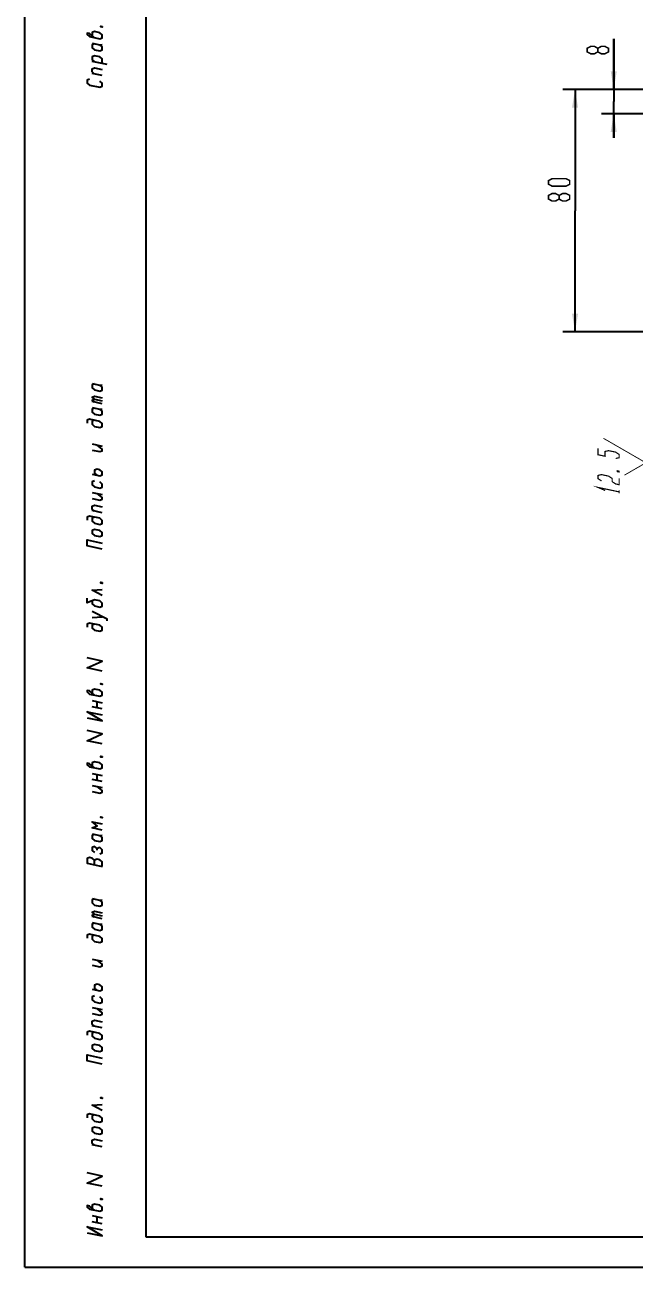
# Model space of a CAD drawing. Header units: millimetres. Extents: x 0 to 297, y 0 to 420.
# Drawn here: x 0 to 100.8, y 0 to 205 of the extents above; entities that cross this region are included whole.
import ezdxf

# ---------------------------------------------------------------- set-up
doc = ezdxf.new("R2010")
doc.units = ezdxf.units.MM
doc.header["$LTSCALE"] = 27.377778
doc.layers.get('0').update_dxf_attribs({"linetype": 'CONTINUOUS'})
doc.layers.add('ALL_DIMENSIONS', color=7, linetype='CONTINUOUS')
doc.layers.add('ALL_SURF_FIN', color=7, linetype='CONTINUOUS')
doc.styles.get("Standard").update_dxf_attribs({"font": 'txt', "width": 0.7})
doc.dimstyles.new('DIMSTYLE_4', dxfattribs={"dimtxt": 3.5, "dimasz": 3, "dimexe": 0.18, "dimexo": 0.0625, "dimgap": 0.09, "dimtad": 1, "dimdec": 5, "dimlfac": 2, "dimdsep": 46, "dimtxsty": 'STANDARD', "dimblk": '_FILLED', "dimblk1": '_FILLED', "dimblk2": '_FILLED', "dimcen": 0.09, "dimadec": 0, "dimazin": 0, "dimtp": 0.2, "dimtm": 0.2, "dimtfac": 1, "dimtdec": 5, "dimtofl": 0, "dimtmove": 0, "dimatfit": 3, "dimldrblk": '_FILLED', "dimfxl": 1, "dimtolj": 1, "dimarcsym": 0})
doc.dimstyles.new('DIMSTYLE_7', dxfattribs={"dimtxt": 3.5, "dimasz": 3, "dimexe": 0.18, "dimexo": 0.0625, "dimgap": 0.09, "dimtad": 1, "dimlfac": 2, "dimdsep": 46, "dimtxsty": 'STANDARD', "dimblk": '_FILLED', "dimblk1": '_FILLED', "dimblk2": '_FILLED', "dimcen": 0.09, "dimadec": 0, "dimazin": 0, "dimtp": 0.3, "dimtm": 0.3, "dimtfac": 1, "dimtofl": 0, "dimtmove": 0, "dimatfit": 3, "dimldrblk": '_FILLED', "dimfxl": 1, "dimtolj": 1, "dimarcsym": 0})

# ---------------------------------------------------------------- blocks, each defined once
blk = doc.blocks.new('SF1_BL2', base_point=(98.59, 132.24))
at = {"layer": 'ALL_SURF_FIN', "color": 2, "linetype": 'CONTINUOUS'}
for points, const_width in [([(102.54, 132.75), (95.53, 136.8)], 0.146), ([(97.55, 133.46), (98.13, 133.59), (98.13, 134.12), (97.55, 134.51), (96.38, 134.75), (95.8, 134.62), (95.8, 133.83), (94.63, 134.08), (94.63, 135.13)], 0.194), ([(98.13, 131.36), (98.13, 131.23), (97.84, 131.29), (97.84, 131.43), (98.13, 131.36)], 0.194), ([(102.54, 132.75), (99.01, 130.71)], 0.146), ([(95.22, 129.75), (94.63, 130.14), (94.63, 130.66), (95.22, 130.8), (96.38, 130.55), (96.97, 130.17), (96.97, 129.64), (97.55, 129.26), (98.13, 129.13), (98.13, 130.18)], 0.194), ([(95.8, 128.18), (94.63, 128.69), (98.13, 127.95)], 0.194), ([(98.13, 127.69), (98.13, 128.21)], 0.194)]:
    blk.add_lwpolyline(points, dxfattribs=dict(at, const_width=const_width))
blk = doc.blocks.new('_FILLED')
at = {"color": 0, "linetype": 'BYBLOCK'}
blk.add_solid([(0, 0), (-1, 0.167), (-1, -0.167)], dxfattribs=at)
blk = doc.blocks.new('*D11')
at = {"layer": 'ALL_DIMENSIONS', "color": 2, "linetype": 'CONTINUOUS'}
for p, q in [((97.23, 194.36), (97.23, 202.7)), ((97.23, 202.7), (97.23, 192.36)), ((102.13, 194.36), (95.23, 194.36)), ((97.23, 186.36), (97.23, 192.36)), ((123.54, 190.36), (95.23, 190.36)), ((97.23, 190.36), (97.23, 186.36))]:
    blk.add_line(p, q, dxfattribs=at)
at = {"layer": 'ALL_DIMENSIONS', "color": 2, "linetype": 'CONTINUOUS', "xscale": 3, "yscale": 3, "zscale": 3}
for p, rotation in [((97.23, 194.36), 270), ((97.23, 190.36), 90)]:
    blk.add_blockref('_FILLED', p, dxfattribs=dict(at, rotation=rotation))
blk = doc.blocks.new('*D13')
at = {"layer": 'ALL_DIMENSIONS', "color": 2, "linetype": 'CONTINUOUS'}
for p, q in [((102.54, 194.36), (88.84, 194.36)), ((90.84, 194.36), (90.84, 174.36)), ((90.84, 154.36), (90.84, 174.36)), ((102.54, 154.36), (88.84, 154.36))]:
    blk.add_line(p, q, dxfattribs=at)
at = {"layer": 'ALL_DIMENSIONS', "color": 2, "linetype": 'CONTINUOUS', "xscale": 3, "yscale": 3, "zscale": 3}
for p, rotation in [((90.84, 194.36), 90), ((90.84, 154.36), 270)]:
    blk.add_blockref('_FILLED', p, dxfattribs=dict(at, rotation=rotation))

msp = doc.modelspace()

# ---------------------------------------------------------------- linework, layer by layer
at = {"color": 7, "linetype": 'CONTINUOUS'}
for p, q in [((0, 0), (0, 420)), ((20, 415), (20, 5)), ((20, 5), (292, 5)), ((0, 0), (297, 0))]:
    msp.add_line(p, q, dxfattribs=at)
at = {"color": 2, "linetype": 'CONTINUOUS'}
for p, q in [((13.6112609, 198.4687001), (11.1112598, 199.0000955)), ((12.7779221, 196.645829), (11.1112598, 197.0000977)), ((12.7779221, 142.4999935), (11.1112598, 142.8542622)), ((11.1112598, 135.8542622), (12.7779221, 135.4999935)), ((11.1112598, 127.8542556), (12.7779221, 127.5000022)), ((12.7779221, 124.4999978), (11.1112598, 124.8542589)), ((11.1112598, 107.2084256), (12.7779221, 107.3541678)), ((11.1112598, 93.5000922), (12.7779221, 93.1458312)), ((12.7779221, 92.1458322), (11.1112598, 92.5000933)), ((11.9445909, 92.3229666), (11.9445909, 93.3229655)), ((11.1112598, 81.5000977), (12.7779221, 81.1458366)), ((12.7779221, 80.1458301), (11.1112598, 80.5000911)), ((11.9445909, 80.3229644), (11.9445909, 81.3229633)), ((11.1112598, 79.5000922), (12.7779221, 79.1458312)), ((11.9445909, 68.8229655), (11.9445909, 69.0729633)), ((11.5279253, 66.4115278), (11.5279253, 67.1615289)), ((12.7779221, 57.4999984), (11.1112598, 57.8542594)), ((11.1112598, 50.8542594), (12.7779221, 50.4999984)), ((11.1112598, 42.8542605), (12.7779221, 42.4999995)), ((12.7779221, 39.4999989), (11.1112598, 39.85426)), ((12.7779221, 19.8541659), (11.1112598, 20.2084269)), ((11.1112598, 8.5000943), (12.7779221, 8.1458332)), ((11.9445909, 7.3229639), (11.9445909, 8.3229637)), ((12.7779221, 7.1458333), (11.1112598, 7.5000944))]:
    msp.add_line(p, q, dxfattribs=at)
for points in [[(11.5279253, 202.9115278), (10.6945942, 203.5886654), (10.2779286, 203.6772287), (10.2779286, 203.4272309), (10.6945942, 203.0886545), (12.3612565, 202.734401), (12.7779221, 202.8958355), (12.7779221, 203.3958312), (12.3612565, 203.7343924), (11.5279253, 203.9115343), (11.1112598, 203.7500998), (11.1112598, 203.250089)], [(12.7779221, 204.7708268), (12.7779221, 204.6458355), (12.5695931, 204.6901172), (12.5695931, 204.8151085), (12.7779221, 204.7708268)], [(11.1112598, 202.0000998), (12.3612565, 201.7343945), (12.7779221, 201.7708377)], [(11.5279253, 201.9115365), (11.1112598, 201.7500868), (11.1112598, 201.2500911), (11.5279253, 200.9115299), (12.3612565, 200.7344032), (12.7779221, 200.8958377), (12.7779221, 201.3958333), (12.3612565, 201.7343945)], [(12.7779221, 198.6458268), (12.7779221, 199.3958355), (12.3612565, 199.7343967), (11.5279253, 199.9115234), (11.1112598, 199.750089), (11.1112598, 199.2500933), (11.5279253, 198.9115321)], [(11.5279253, 196.9115343), (11.1112598, 197.2500955), (11.1112598, 197.7500911), (11.5279253, 197.9115256), (12.7779221, 197.6458355)], [(10.6945942, 196.0886545), (10.2779286, 195.9272201), (10.2779286, 195.4272244), (10.6945942, 195.0886632), (12.3612565, 194.7343945), (12.7779221, 194.895829), (12.7779221, 195.3958398), (12.3612565, 195.734401)], [(11.1112598, 145.8542665), (12.3612565, 145.5885612), (12.7779221, 145.6250043)], [(11.5279253, 145.7657031), (11.1112598, 145.6042535), (11.1112598, 145.1042578), (11.5279253, 144.7656966), (12.3612565, 144.5885699), (12.7779221, 144.7500043), (12.7779221, 145.25), (12.3612565, 145.5885612)], [(11.5279253, 143.2656944), (11.1112598, 143.6042556), (11.5279253, 143.7656901), (12.7779221, 143.5)], [(11.5279253, 142.7656988), (11.1112598, 143.10426), (11.5279253, 143.2656944), (12.7779221, 143.0000043)], [(11.1112598, 141.8542556), (12.3612565, 141.5885655), (12.7779221, 141.6249935)], [(11.5279253, 141.7656923), (11.1112598, 141.6042578), (11.1112598, 141.1042622), (11.5279253, 140.765701), (12.3612565, 140.588559), (12.7779221, 140.7499935), (12.7779221, 141.2500043), (12.3612565, 141.5885655)], [(11.5279253, 139.7656944), (11.1112598, 139.60426), (11.1112598, 139.1042643), (11.5279253, 138.7657031), (12.3612565, 138.5885612), (12.7779221, 138.7499957), (12.7779221, 139.2500065), (12.3612565, 139.5885677), (10.6945942, 139.9428212), (10.2779286, 139.7813867), (10.2779286, 139.2813911)], [(11.1112598, 134.8542556), (12.3612565, 134.5885655), (12.7779221, 134.75), (12.7779221, 134.9999978), (11.9445909, 135.6771354)], [(11.1112598, 130.85426), (12.3612565, 130.5885699), (12.7779221, 130.7500043), (12.7779221, 131.25), (12.3612565, 131.5885612), (11.9445909, 131.6771246), (11.5279253, 131.5156901), (11.5279253, 131.0156944), (11.9445909, 130.6771332)], [(11.5279253, 129.7656901), (11.1112598, 129.6042556), (11.1112598, 129.10426), (11.5279253, 128.7656988), (12.3612565, 128.588572), (12.7779221, 128.7500065), (12.7779221, 129.2500022), (12.3612565, 129.5885634)], [(11.1112598, 126.8542643), (12.3612565, 126.5885666), (12.7779221, 126.7500011), (12.7779221, 126.9999989), (11.9445909, 127.6771289)], [(11.5279253, 124.7656955), (11.1112598, 125.1042643), (11.1112598, 125.60426), (11.5279253, 125.7656944), (12.7779221, 125.4999967)], [(11.5279253, 123.7656966), (11.1112598, 123.6042622), (11.1112598, 123.1042589), (11.5279253, 122.7656977), (12.3612565, 122.5885634), (12.7779221, 122.7499978), (12.7779221, 123.2500011), (12.3612565, 123.5885623), (10.6945942, 123.9428234), (10.2779286, 123.7813889), (10.2779286, 123.2813932)], [(12.3612565, 120.5885655), (12.7779221, 120.75), (12.7779221, 121.2500033), (12.3612565, 121.5885645), (11.5279253, 121.7656988), (11.1112598, 121.6042643), (11.1112598, 121.1042611), (11.5279253, 120.7656923), (12.3612565, 120.5885655)], [(12.7779221, 118.4999967), (10.2779286, 119.0313921), (10.2779286, 120.0313911), (12.7779221, 119.5000033)], [(12.7779221, 112.9791645), (12.7779221, 112.8541656), (12.5695931, 112.8984473), (12.5695931, 113.0234462), (12.7779221, 112.9791645)], [(12.7779221, 110.8541678), (11.1112598, 111.7084245), (12.7779221, 111.8541667)], [(11.1112598, 109.9584245), (11.1112598, 109.4584288), (11.5279253, 109.11986), (12.3612565, 108.9427333), (12.7779221, 109.1041678), (12.7779221, 109.6041634), (12.3612565, 109.9427322), (11.5279253, 110.1198589), (10.2779286, 109.6355556), (10.2779286, 110.3855566)], [(13.6112609, 106.6770378), (13.6112609, 106.9270356), (11.1112598, 108.2084245)], [(11.5279253, 106.1198633), (11.1112598, 105.9584288), (11.1112598, 105.4584256), (11.5279253, 105.1198644), (12.3612565, 104.94273), (12.7779221, 105.1041645), (12.7779221, 105.6041678), (12.3612565, 105.9427289), (10.6945942, 106.29699), (10.2779286, 106.1355556), (10.2779286, 105.6355599)], [(12.7779221, 98.3541699), (10.2779286, 98.8855577), (12.7779221, 100.0208322), (10.2779286, 100.5522276)], [(11.5279253, 94.4115278), (10.6945942, 95.0886578), (10.2779286, 95.1772211), (10.2779286, 94.9272233), (10.6945942, 94.5886621), (12.3612565, 94.234401), (12.7779221, 94.3958355), (12.7779221, 94.8958312), (12.3612565, 95.2344), (11.5279253, 95.4115267), (11.1112598, 95.2500922), (11.1112598, 94.7500966)], [(12.7779221, 96.2708344), (12.7779221, 96.1458355), (12.5695931, 96.1901172), (12.5695931, 96.3151161), (12.7779221, 96.2708344)], [(10.2779286, 90.6772222), (12.7779221, 90.1458344), (10.2779286, 91.6772211), (12.7779221, 91.1458333)], [(12.7779221, 86.3541678), (10.2779286, 86.8855556), (12.7779221, 88.0208301), (10.2779286, 88.5522255)], [(12.7779221, 84.2708322), (12.7779221, 84.1458333), (12.5695931, 84.190115), (12.5695931, 84.3151139), (12.7779221, 84.2708322)], [(11.5279253, 82.4115256), (10.6945942, 83.0886632), (10.2779286, 83.1772266), (10.2779286, 82.9272211), (10.6945942, 82.5886599), (12.3612565, 82.2343989), (12.7779221, 82.3958333), (12.7779221, 82.8958366), (12.3612565, 83.2343978), (11.5279253, 83.4115321), (11.1112598, 83.2500977), (11.1112598, 82.7500944)], [(11.1112598, 78.5000933), (12.3612565, 78.2343956), (12.7779221, 78.3958301), (12.7779221, 78.6458355), (11.9445909, 79.3229655)], [(12.7779221, 74.2708355), (12.7779221, 74.1458366), (12.5695931, 74.1901183), (12.5695931, 74.3151172), (12.7779221, 74.2708355)], [(12.7779221, 72.1458312), (11.1112598, 72.5000922), (11.9445909, 72.8229612), (11.1112598, 73.5000911), (12.7779221, 73.1458301)], [(11.1112598, 71.5000933), (12.3612565, 71.2343956), (12.7779221, 71.2708312)], [(11.5279253, 71.4115299), (11.1112598, 71.2500955), (11.1112598, 70.7500922), (11.5279253, 70.411531), (12.3612565, 70.2343967), (12.7779221, 70.3958312), (12.7779221, 70.8958344), (12.3612565, 71.2343956)], [(12.3612565, 68.2343989), (12.7779221, 68.3958333), (12.7779221, 68.8958366), (12.3612565, 69.2343978), (11.9445909, 69.0729633), (11.5279253, 69.4115321), (11.1112598, 69.2500977), (11.1112598, 68.7500944), (11.5279253, 68.4115256)], [(12.7779221, 66.1458301), (12.7779221, 66.8958312), (12.3612565, 67.2344), (11.9445909, 67.3229633), (11.5279253, 67.1615289), (11.1112598, 67.5000977), (10.6945942, 67.588661), (10.2779286, 67.4272266), (10.2779286, 66.6772255), (12.7779221, 66.1458301)], [(11.1112598, 60.85426), (12.3612565, 60.5885661), (12.7779221, 60.6250016)], [(11.5279253, 60.7656966), (11.1112598, 60.6042622), (11.1112598, 60.1042627), (11.5279253, 59.7656939), (12.3612565, 59.5885634), (12.7779221, 59.7500016), (12.7779221, 60.2500011), (12.3612565, 60.5885661)], [(11.5279253, 58.2656955), (11.1112598, 58.6042605), (11.5279253, 58.765695), (12.7779221, 58.5000011)], [(11.5279253, 57.7656961), (11.1112598, 58.1042611), (11.5279253, 58.2656955), (12.7779221, 58.0000016)], [(11.1112598, 56.8542605), (12.3612565, 56.5885666), (12.7779221, 56.6249984)], [(11.5279253, 56.7656972), (11.1112598, 56.6042627), (11.1112598, 56.1042594), (11.5279253, 55.7656944), (12.3612565, 55.5885639), (12.7779221, 55.7499984), (12.7779221, 56.2500016), (12.3612565, 56.5885666)], [(11.5279253, 54.7656955), (11.1112598, 54.6042611), (11.1112598, 54.1042616), (11.5279253, 53.7656966), (12.3612565, 53.5885661), (12.7779221, 53.7500005), (12.7779221, 54.25), (12.3612565, 54.588565), (10.6945942, 54.9428261), (10.2779286, 54.7813916), (10.2779286, 54.2813921)], [(11.1112598, 49.8542605), (12.3612565, 49.5885666), (12.7779221, 49.7500011), (12.7779221, 49.9999989), (11.9445909, 50.6771289)], [(11.1112598, 45.8542611), (12.3612565, 45.5885634), (12.7779221, 45.7500016), (12.7779221, 46.2500011), (12.3612565, 46.5885661), (11.9445909, 46.6771294), (11.5279253, 46.515695), (11.5279253, 46.0156955), (11.9445909, 45.6771305)], [(11.5279253, 44.765695), (11.1112598, 44.6042605), (11.1112598, 44.1042611), (11.5279253, 43.7656961), (12.3612565, 43.5885655), (12.7779221, 43.75), (12.7779221, 44.2499995), (12.3612565, 44.5885645)], [(11.1112598, 41.8542616), (12.3612565, 41.5885639), (12.7779221, 41.7499984), (12.7779221, 42), (11.9445909, 42.67713)], [(11.5279253, 39.7656966), (11.1112598, 40.1042616), (11.1112598, 40.6042611), (11.5279253, 40.7656955), (12.7779221, 40.5000016)], [(11.5279253, 38.7656939), (11.1112598, 38.6042594), (11.1112598, 38.10426), (11.5279253, 37.765695), (12.3612565, 37.5885645), (12.7779221, 37.7499989), (12.7779221, 38.2499984), (12.3612565, 38.5885634), (10.6945942, 38.9428244), (10.2779286, 38.78139), (10.2779286, 38.2813905)], [(12.7779221, 33.5000016), (10.2779286, 34.0313932), (10.2779286, 35.0313921), (12.7779221, 34.5000005)], [(12.3612565, 35.5885666), (12.7779221, 35.7500011), (12.7779221, 36.2500005), (12.3612565, 36.5885655), (11.5279253, 36.7656961), (11.1112598, 36.6042616), (11.1112598, 36.1042622), (11.5279253, 35.7656972), (12.3612565, 35.5885666)], [(12.7779221, 25.8541669), (11.1112598, 26.7084275), (12.7779221, 26.8541659)], [(12.7779221, 27.9791675), (12.7779221, 27.8541667), (12.5695931, 27.8984484), (12.5695931, 28.0234492), (12.7779221, 27.9791675)], [(11.5279253, 25.1198619), (11.1112598, 24.9584275), (11.1112598, 24.458428), (11.5279253, 24.119863), (12.3612565, 23.9427325), (12.7779221, 24.1041669), (12.7779221, 24.6041664), (12.3612565, 24.9427314), (10.6945942, 25.2969925), (10.2779286, 25.135558), (10.2779286, 24.6355585)], [(12.3612565, 21.9427327), (12.7779221, 22.1041672), (12.7779221, 22.6041667), (12.3612565, 22.9427317), (11.5279253, 23.1198622), (11.1112598, 22.9584277), (11.1112598, 22.4584283), (11.5279253, 22.1198633), (12.3612565, 21.9427327)], [(11.5279253, 20.1198617), (11.1112598, 20.4584285), (11.1112598, 20.958428), (11.5279253, 21.1198625), (12.7779221, 20.8541667)], [(12.7779221, 13.3541663), (10.2779286, 13.8855579), (12.7779221, 15.0208333), (10.2779286, 15.5522249)], [(11.5279253, 9.4115289), (10.6945942, 10.0886598), (10.2779286, 10.1772251), (10.2779286, 9.9272244), (10.6945942, 9.5886594), (12.3612565, 9.2343983), (12.7779221, 9.3958337), (12.7779221, 9.8958332), (12.3612565, 10.2343982), (11.5279253, 10.4115287), (11.1112598, 10.2500943), (11.1112598, 9.7500939)], [(12.7779221, 11.2708336), (12.7779221, 11.1458337), (12.5695931, 11.1901164), (12.5695931, 11.3151162), (12.7779221, 11.2708336)], [(10.2779286, 5.6772247), (12.7779221, 5.1458331), (10.2779286, 6.6772246), (12.7779221, 6.1458335)]]:
    msp.add_lwpolyline(points, dxfattribs=at)
at = {"layer": 'ALL_DIMENSIONS', "color": 2, "linetype": 'CONTINUOUS', "const_width": 0.25}
for points in [[(94.6070486, 201.1725868), (94.0237153, 201.4788368), (93.4403819, 201.4788368), (92.8570486, 201.1725868), (92.8570486, 200.5600868), (93.4403819, 200.2538368), (94.0237153, 200.2538368), (94.6070486, 200.5600868)], [(96.3570486, 200.5600868), (96.3570486, 201.1725868), (95.7737153, 201.4788368), (95.1903819, 201.4788368), (94.6070486, 201.1725868), (94.6070486, 200.5600868), (95.1903819, 200.2538368), (95.7737153, 200.2538368), (96.3570486, 200.5600868)], [(89.9646419, 178.7192057), (89.3813086, 178.4129557), (87.0479753, 178.4129557), (86.4646419, 178.7192057), (86.4646419, 179.3317057), (87.0479753, 179.6379557), (89.3813086, 179.6379557), (89.9646419, 179.3317057), (89.9646419, 178.7192057)], [(88.2146419, 176.8817057), (87.6313086, 177.1879557), (87.0479753, 177.1879557), (86.4646419, 176.8817057), (86.4646419, 176.2692057), (87.0479753, 175.9629557), (87.6313086, 175.9629557), (88.2146419, 176.2692057)], [(89.9646419, 176.2692057), (89.9646419, 176.8817057), (89.3813086, 177.1879557), (88.7979753, 177.1879557), (88.2146419, 176.8817057), (88.2146419, 176.2692057), (88.7979753, 175.9629557), (89.3813086, 175.9629557), (89.9646419, 176.2692057)]]:
    msp.add_lwpolyline(points, dxfattribs=at)

# ---------------------------------------------------------------- block references
at = {"layer": 'ALL_SURF_FIN', "color": 2, "linetype": 'CONTINUOUS'}
msp.add_blockref('SF1_BL2', (98.5851433, 132.2423667), dxfattribs=at)

# ---------------------------------------------------------------- dimensions: what is measured, and where the dimension line sits
at = {"layer": 'ALL_DIMENSIONS', "color": 2, "linetype": 'CONTINUOUS'}
for base, p1, p2, angle, dimstyle, picture, middle in [((97.2320447, 190.3645718), (102.1283401, 194.3645718), (123.5421135, 190.3645718), 270, 'DIMSTYLE_4', '*D11', (96.3570447, 200.2538318)), ((90.8396395, 194.3645718), (102.5384615, 154.3645718), (102.5384615, 194.3645718), 90, 'DIMSTYLE_7', '*D13', (89.9646395, 175.9629489))]:
    dim = msp.add_linear_dim(base=base, p1=p1, p2=p2, angle=angle, dimstyle=dimstyle, dxfattribs=at)
    dim.commit()
    dim.dimension.update_dxf_attribs({"geometry": picture, "text_midpoint": middle, "dimtype": 160})

doc.saveas('drawing.dxf')
